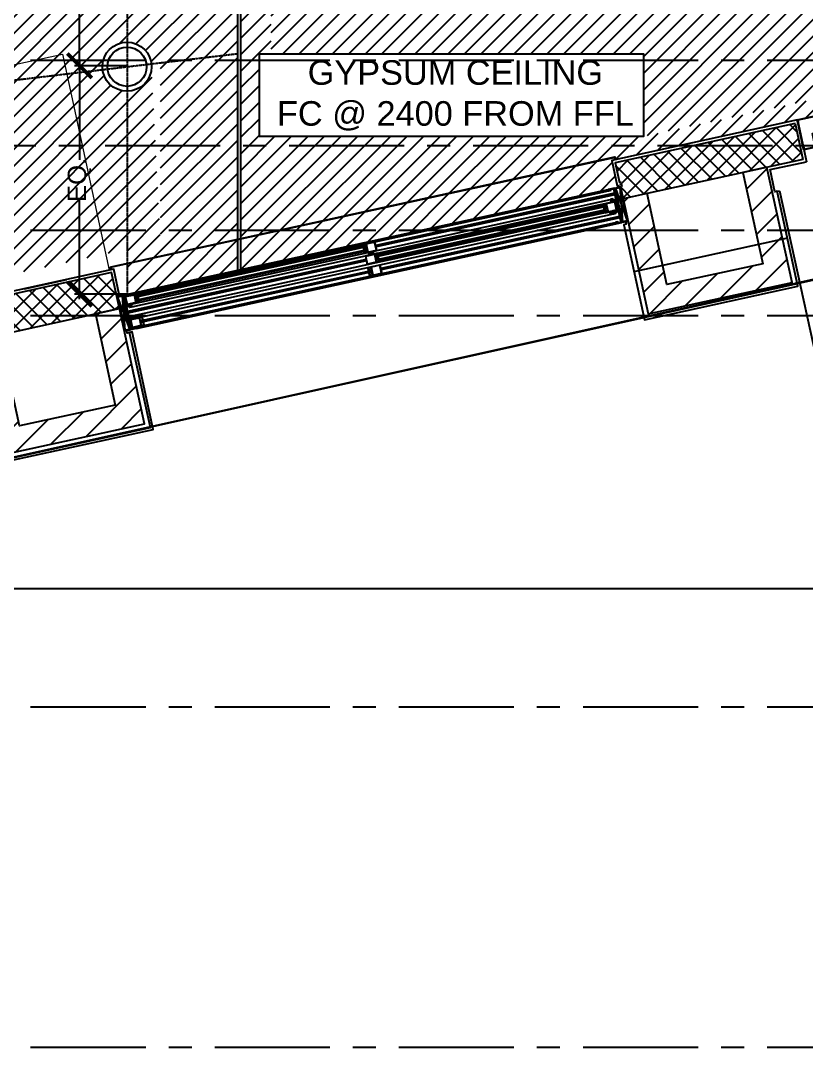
# Model space of a CAD drawing. Header units: millimetres. Extents: x -661525 to 498941, y 282148 to 1359693.
# Drawn here: x -325121 to -321920, y 439052 to 443233 of the extents above; entities that cross this region are included whole.
import ezdxf

# ---------------------------------------------------------------- set-up
doc = ezdxf.new("R2010")
doc.units = ezdxf.units.MM
doc.header["$LTSCALE"] = 2.5
doc.header["$PDMODE"] = 35
doc.header["$PDSIZE"] = 15
doc.linetypes.add('CENTER', pattern=[2, 1.25, -0.25, 0.25, -0.25])
doc.linetypes.add('DASHED', pattern=[0.75, 0.5, -0.25])
doc.layers.get('0').update_dxf_attribs({"linetype": 'CONTINUOUS'})
doc.layers.get('DEFPOINTS').update_dxf_attribs({"linetype": 'CONTINUOUS'})
for name, color, linetype in [('A-ALU-SECTION', 11, 'CONTINUOUS'), ('A-ANNO-DIMS-100', 11, 'CONTINUOUS'), ('A-ANNO-GRID', 5, 'CENTER'), ('A-DOOR-JAMB', 8, 'CONTINUOUS'), ('A-ELEV', 8, 'CONTINUOUS'), ('A-ELEV-MEDM', 34, 'CONTINUOUS'), ('A-ELEV-THIN', 8, 'CONTINUOUS'), ('A-GLAZ', 5, 'CONTINUOUS'), ('A-WALL', 8, 'CONTINUOUS'), ('A-WALL-1', 8, 'CONTINUOUS'), ('A-WALL-JAMB', 11, 'CONTINUOUS'), ('A-WALL-PATT-125', 8, 'CONTINUOUS'), ('A-WALL-PATT-150', 8, 'CONTINUOUS'), ('A-WALL-PLAS', 8, 'CONTINUOUS'), ('CEILING', 11, 'CONTINUOUS'), ('I-SECT', 3, 'CONTINUOUS')]:
    doc.layers.add(name, color=color, linetype=linetype)
doc.layers.add('lab furniture', color=34, linetype='CONTINUOUS', lineweight=18)
doc.layers.add('Wall - Stone Hatch', color=252, linetype='CONTINUOUS', lineweight=13)
doc.styles.add('ARIAL', font='arial.ttf')
doc.styles.add('COMPLEX', font='complex.shx', dxfattribs={"width": 0.8})
doc.styles.add('ROMAND', font='ROMAND')
doc.dimstyles.new('TICK100', dxfattribs={"dimtxt": 250, "dimasz": 200, "dimexe": 150, "dimexo": 10, "dimgap": 50, "dimtad": 0, "dimdec": 0, "dimrnd": 5, "dimzin": 1, "dimdsep": 46, "dimtxsty": 'COMPLEX', "dimblk1": 'ARCHTICK', "dimblk2": 'ARCHTICK', "dimsah": 1, "dimcen": 0.09375, "dimdle": 150, "dimclrd": 11, "dimclre": 11, "dimclrt": 7, "dimadec": 0, "dimazin": 0, "dimtfac": 1, "dimtdec": 0, "dimtofl": 0, "dimtmove": 0, "dimatfit": 3, "dimldrblk": 'OPEN90', "dimfxl": 1, "dimtolj": 1, "dimtzin": 1, "dimarcsym": 0})
pattern_1 = [(45, (2e-09, -328214.335), (-33.6759605, 33.6759605), []), (135, (2e-09, -328214.335), (-33.6759605, -33.6759605), [])]
pattern_2 = [(45, (255900.18, -437222.61), (-56.126601, 56.126601), [])]

# ---------------------------------------------------------------- blocks, each defined once
blk = doc.blocks.new('_ARCHTICK')
at = {"color": 0, "linetype": 'ByBlock', "const_width": 0.15}
blk.add_lwpolyline([(-0.5, -0.5), (0.5, 0.5)], dxfattribs=at)
blk = doc.blocks.new('*D214')
at = {"layer": 'CEILING', "color": 8, "lineweight": -2, "transparency": 16777216}
for p, q in [((-324687.6, 443049), (-324901.2, 443049)), ((-324881.2, 443069), (-324881.2, 442665.6)), ((-324881.2, 442099.1), (-324881.2, 442502.5)), ((-324687.6, 442119.1), (-324901.2, 442119.1))]:
    blk.add_line(p, q, dxfattribs=at)
at = {"layer": 'DEFPOINTS', "color": 0, "transparency": 16777216}
for p in [(-324881.2, 443049), (-324687.6, 443049), (-324687.6, 442119.1)]:
    blk.add_point(p, dxfattribs=at)
at = {"layer": 'CEILING', "color": 8, "lineweight": -2, "transparency": 16777216, "xscale": 100, "yscale": 100, "zscale": 100}
for p, rotation in [((-324881.2, 443049), 90), ((-324881.2, 442119.1), 270)]:
    blk.add_blockref('_ARCHTICK', p, dxfattribs=dict(at, rotation=rotation))
at = {"layer": 'CEILING', "color": 1, "transparency": 16777216, "insert": (-324881.2, 442584.1), "char_height": 75, "attachment_point": 5, "rotation": 90, "style": 'ARIAL'}
blk.add_mtext('\\A1;EQ.', dxfattribs=at)
blk = doc.blocks.new('*D215')
at = {"layer": 'CEILING', "color": 8, "lineweight": -2, "transparency": 16777216}
for p, q in [((-324881.2, 443978.9), (-324901.2, 443978.9)), ((-324881.2, 443998.9), (-324881.2, 443595.5)), ((-324881.2, 443029), (-324881.2, 443432.4)), ((-324687.6, 443049), (-324901.2, 443049))]:
    blk.add_line(p, q, dxfattribs=at)
at = {"layer": 'DEFPOINTS', "color": 0, "transparency": 16777216}
for p in [(-324881.2, 443978.9), (-324881.2, 443978.9), (-324687.6, 443049)]:
    blk.add_point(p, dxfattribs=at)
at = {"layer": 'CEILING', "color": 8, "lineweight": -2, "transparency": 16777216, "xscale": 100, "yscale": 100, "zscale": 100}
for p, rotation in [((-324881.2, 443978.9), 90), ((-324881.2, 443049), 270)]:
    blk.add_blockref('_ARCHTICK', p, dxfattribs=dict(at, rotation=rotation))
at = {"layer": 'CEILING', "color": 1, "transparency": 16777216, "insert": (-324881.2, 443514), "char_height": 75, "attachment_point": 5, "rotation": 90, "style": 'ARIAL'}
blk.add_mtext('\\A1;EQ.', dxfattribs=at)
blk = doc.blocks.new('door frame')
at = {"layer": 'A-DOOR-JAMB'}
blk.add_lwpolyline([(265482.3, 912565.9), (265492.3, 912565.9), (265492.3, 912563.9), (265484.3, 912563.9), (265484.3, 912517.9), (265539.3, 912517.9), (265539.3, 912492.9), (265605.3, 912492.9), (265605.3, 912563.9), (265597.3, 912563.9), (265597.3, 912565.9), (265607.3, 912565.9), (265607.3, 912490.9), (265537.3, 912490.9), (265537.3, 912515.9), (265482.3, 912515.9), (265482.3, 912565.9)], dxfattribs=at)
at = {"layer": 'DEFPOINTS'}
blk.add_lwpolyline([(265492.3, 912565.9), (265597.3, 912565.9)], dxfattribs=at)

msp = doc.modelspace()

# ---------------------------------------------------------------- hatches: boundary and pattern name
at = {"layer": 'A-WALL-PATT-125'}
h = msp.add_hatch(dxfattribs=at)
h.set_pattern_fill('ANSI31', color=254, scale=25, angle=360, style=0)
h.set_pattern_definition(pattern_2)
h.paths.add_polyline_path([(-322178.4, 442614.2), (-322097.4, 442242.9), (-322488.2, 442157.7), (-322569.2, 442529), (-322666.9, 442507.7), (-322564.6, 442038.7), (-321978.4, 442166.6), (-322080.7, 442635.5)])
h = msp.add_hatch(dxfattribs=at)
h.set_pattern_fill('ANSI31', color=254, scale=25, angle=360, style=0)
h.set_pattern_definition(pattern_2)
h.paths.add_polyline_path([(-325207.2, 441953.6), (-325304.9, 441932.3), (-325202.6, 441463.3), (-324616.4, 441591.2), (-324718.7, 442060.1), (-324816.4, 442038.8), (-324735.4, 441667.6), (-325126.2, 441582.3)])
at = {"layer": 'A-WALL-PATT-150'}
h = msp.add_hatch(dxfattribs=at)
h.set_pattern_fill('ANSI37', color=254, scale=15, angle=360, style=0)
h.set_pattern_definition(pattern_1)
h.paths.add_polyline_path([(-322666.9, 442507.7), (-322698.9, 442654.2), (-321966.1, 442814), (-321934.1, 442667.5)])
h = msp.add_hatch(dxfattribs=at)
h.set_pattern_fill('ANSI37', color=254, scale=15, angle=360, style=0)
h.set_pattern_definition(pattern_1)
h.paths.add_polyline_path([(-325572.1, 441875), (-324718.7, 442060.1), (-324750.6, 442206.7), (-325604, 442021.5)])
at = {"layer": 'CEILING', "transparency": 33554607}
h = msp.add_hatch(dxfattribs=at)
h.set_pattern_fill('ANSI31', color=254, scale=15)
h.set_pattern_definition([(45, (-674992.925, 1033030.065), (-33.6759605, 33.6759605), [])])
h.paths.add_polyline_path([(-322689.3, 442555), (-322713.1, 442664.3), (-324225.6, 442334.4), (-324225.6, 442219.9)])
h.paths.add_polyline_path([(-320550.6, 443204.7), (-320550.6, 443291.8), (-324100.6, 443291.8), (-324100.6, 443097.6), (-322584.3, 443097.6), (-322584.3, 442761.1)], flags=0)
h.paths.add_polyline_path([(-319300.6, 445129.8), (-319480.6, 445129.8), (-319480.6, 444175.2), (-319300.6, 444175.2)])
h.paths.add_polyline_path([(-320550.6, 443204.7), (-320550.6, 443291.8), (-324100.6, 443291.8), (-324100.6, 443097.6), (-322584.3, 443097.6), (-322584.3, 442761.1)], flags=16)
h.paths.add_polyline_path([(-324100.6, 442761.1), (-324148.5, 442761.1), (-324148.5, 443097.6), (-324100.6, 443097.6), (-324100.6, 443291.8), (-324225.6, 443291.8), (-324225.6, 442334.4), (-319836.3, 443291.8), (-324100.6, 443291.8), (-324100.6, 443097.6), (-322584.3, 443097.6), (-322584.3, 442761.1), (-324100.6, 442430.3)])
h.paths.add_polyline_path([(-322584.3, 442761.1), (-324100.6, 442761.1), (-324100.6, 442430.3)], flags=17)
h.paths.add_polyline_path([(-320100.6, 445112.1), (-320550.6, 445112.1), (-320550.6, 444175.2), (-320181.9, 444175.2, -0.359988), (-320100.6, 444273.4)])
h.paths.add_polyline_path([(-319480.6, 445129.8), (-320001.6, 445129.8), (-320001.6, 445112.1), (-320081.9, 445112.1), (-320081.9, 444275.2, -0.414214), (-319981.9, 444175.2), (-319480.6, 444175.2)])
h.paths.add_polyline_path([(-319300.6, 444175.2), (-319480.6, 444175.2), (-319480.6, 443438), (-320081.9, 443306.9), (-320081.9, 443291.8), (-319836.6, 443291.8), (-319412.6, 443384.3), (-319412.6, 443665.8), (-319306.6, 443665.8), (-319300.6, 443667.8)])
h.paths.add_polyline_path([(-319480.6, 444175.2), (-319981.9, 444175.2, -0.414214), (-320081.9, 444075.2), (-320081.9, 443306.9), (-319480.6, 443438)])
h.paths.add_polyline_path([(-320100.6, 444077, -0.359988), (-320181.9, 444175.2), (-320550.6, 444175.2), (-320550.6, 443291.8), (-320100.6, 443291.8)])
h.paths.add_polyline_path([(-320550.6, 444175.2), (-320857.1, 444175.2), (-320857.1, 443891.8), (-320857.1, 443291.8), (-320550.6, 443291.8)])
h.paths.add_polyline_path([(-319480.6, 453554.4), (-320100.6, 453554.4), (-320100.6, 453491.8), (-319657.1, 453491.8), (-319657.1, 452891.8), (-319657.1, 452291.8), (-319657.1, 451691.8), (-319657.1, 451091.8), (-319657.1, 450491.8), (-319657.1, 449891.8), (-319657.1, 449291.8), (-319657.1, 448691.8), (-319480.6, 448691.8)])
h.paths.add_polyline_path([(-319300.6, 453554.4), (-319480.6, 453554.4), (-319480.6, 448691.8), (-319300.6, 448691.8), (-319300.6, 448841.8), (-319412.6, 448841.8), (-319412.6, 449465.8), (-319300.6, 449465.8), (-319300.6, 451241.8), (-319412.6, 451241.8), (-319412.6, 451865.8), (-319300.6, 451865.8)])
h.paths.add_polyline_path([(-319480.6, 448691.8), (-319657.1, 448691.8), (-319657.1, 448091.8), (-319657.1, 447491.8), (-319657.1, 446891.8), (-320100.6, 446891.8), (-320100.6, 446360.1), (-319891.1, 446360.1), (-319480.6, 446449.6)])
h.paths.add_polyline_path([(-319300.6, 448691.8), (-319480.6, 448691.8), (-319480.6, 446449.6), (-319891.1, 446360.1), (-319424.6, 446360.1), (-319424.6, 446477.8), (-319300.6, 446477.8)])
h.paths.add_polyline_path([(-320100.6, 446891.8), (-320257.1, 446891.8), (-320550.6, 446891.8), (-320550.6, 446360.1), (-320100.6, 446360.1)])
h.paths.add_polyline_path([(-320550.6, 446891.8), (-320857.1, 446891.8), (-320857.1, 446291.8), (-320857.1, 446149.5), (-320649.6, 446194.7), (-320649.6, 446360.1), (-320550.6, 446360.1)], flags=17)
h.paths.add_polyline_path([(-321237.6, 453903.8), (-321818.3, 453903.8), (-321818.3, 453802.8), (-321237.6, 453802.8)])
h.paths.add_polyline_path([(-320100.6, 453641.8), (-320550.6, 453641.8), (-320550.6, 453554.4), (-320100.6, 453554.4)])
h.paths.add_polyline_path([(-320100.6, 453554.4), (-320550.6, 453554.4), (-320550.6, 453491.8), (-320257.1, 453491.8), (-320100.6, 453491.8)])
h.paths.add_polyline_path([(-319412.6, 454091.8), (-320013.6, 454091.8), (-320013.6, 453903.8), (-319412.6, 453903.8)])
h.paths.add_polyline_path([(-319412.6, 453903.8), (-320013.6, 453903.8), (-320013.6, 453802.8), (-319480.6, 453802.8), (-319480.6, 453554.4), (-319300.6, 453554.4), (-319300.6, 453641.8), (-319412.6, 453641.8)])
h.paths.add_polyline_path([(-319480.6, 453802.8), (-320013.6, 453802.8), (-320013.6, 453641.8), (-320100.6, 453641.8), (-320100.6, 453554.4), (-319480.6, 453554.4)])
h.paths.add_polyline_path([(-324100.6, 453641.8), (-324213.6, 453641.8), (-324213.6, 453554.4), (-324100.6, 453554.4)])
h.paths.add_polyline_path([(-324100.6, 453554.4), (-324213.6, 453554.4), (-324213.6, 451041.8), (-324213.6, 450041.8), (-324213.6, 448791.8), (-324213.6, 448691.8), (-324100.6, 448691.8)])
h.paths.add_polyline_path([(-324100.6, 448691.8), (-324213.6, 448691.8), (-324213.6, 447791.8), (-324213.6, 446691.8), (-324213.6, 445691.8), (-324213.6, 443978.9), (-324218.3, 443291.8), (-324100.6, 443291.8), (-324100.6, 444981.8), (-323857.1, 445034.9), (-323857.1, 445091.8), (-323857.1, 445495.4), (-324100.6, 445442.3)])
h.paths.add_polyline_path([(-323382.6, 453802.8), (-324013.6, 453802.8), (-324013.6, 453641.8), (-324100.6, 453641.8), (-324100.6, 445442.3), (-323857.1, 445495.4), (-323857.1, 445691.8), (-323857.1, 446291.8), (-323857.1, 446891.8), (-323857.1, 447491.8), (-323857.1, 448091.8), (-323857.1, 448691.8), (-323857.1, 449291.8), (-323857.1, 449891.8), (-323857.1, 450491.8), (-323857.1, 451091.8), (-323857.1, 451691.8), (-323857.1, 452291.8), (-323857.1, 452891.8), (-323857.1, 453491.8), (-323257.1, 453491.8), (-322657.1, 453491.8), (-322057.1, 453491.8), (-321457.1, 453491.8), (-320857.1, 453491.8), (-320550.6, 453491.8), (-320550.6, 453641.8), (-320637.6, 453641.8), (-320637.6, 453791.8), (-321237.6, 453791.8), (-321818.3, 453794.1), (-321818.3, 453554.4), (-323382.6, 453554.4)])
h.paths.add_polyline_path([(-324687.6, 442945.1, -0.380122), (-324787, 443033.3), (-326282.3, 442856.4, -0.449147), (-326381.6, 442744.6), (-326381.6, 442604.4), (-325939.2, 442604.4), (-325939.2, 442267.9), (-326381.6, 442267.9), (-326381.6, 441932.8), (-324687.6, 442302.3)])
h.paths.add_polyline_path([(-324687.6, 443978.9), (-326381.6, 443978.9), (-326381.6, 442944.6, -0.380122), (-326282.3, 442856.4), (-324787, 443033.3, -0.449147), (-324687.6, 443145.1)])
h.paths.add_polyline_path([(-324587.6, 443045.1, -0.414214), (-324687.6, 442945.1), (-324687.6, 442302.3), (-324550.6, 442332.2)])
h.paths.add_polyline_path([(-324237.6, 443098.3), (-324550.6, 443061.3), (-324550.6, 442332.2), (-324687.6, 442302.3), (-324687.6, 442119.1), (-324237.6, 442217.2)])
h.paths.add_polyline_path([(-324237.6, 443978.9), (-324550.6, 443978.9), (-324550.6, 443061.3), (-324237.6, 443098.3)])
h.paths.add_polyline_path([(-324550.6, 443978.9), (-324687.6, 443978.9), (-324687.6, 443145.1, -0.380122), (-324588.3, 443056.8), (-324550.6, 443061.3)])
h.paths.add_polyline_path([(-328075.6, 443978.9), (-328100.6, 443990.9), (-328100.6, 441557.9), (-328075.6, 441494.8)])
h.paths.add_polyline_path([(-328100.6, 443978.9), (-328525.6, 443978.9), (-328525.6, 443478.9), (-328525.6, 442590.9), (-328175, 442632.4, -0.375232), (-328100.6, 442741)])
h.paths.add_polyline_path([(-326381.6, 443978.9), (-328015.1, 443978.9), (-328075.6, 443978.9), (-328075.6, 442744.2, -0.380122), (-327976.3, 442655.9), (-326481, 442832.9, -0.449147), (-326381.6, 442944.6)])
h.paths.add_polyline_path([(-327503.4, 442604.4), (-326381.6, 442604.4), (-326381.6, 442744.6, -0.380122), (-326481, 442832.9), (-327976.3, 442655.9, -0.449147), (-328075.6, 442544.2), (-328075.6, 441563.3), (-326381.6, 441932.8), (-326381.6, 442267.9), (-327503.4, 442267.9)])
h.paths.add_polyline_path([(-328100.6, 442547.3, -0.309428), (-328175, 442632.4), (-328525.6, 442590.9), (-328525.6, 441702.9), (-328525.6, 441396.6), (-328075.6, 441494.8), (-328075.6, 441563.3), (-328100.6, 441557.9)])
h.paths.add_polyline_path([(-328307.1, 441885.2), (-328307.1, 442103.2), (-328461.7, 442103.2), (-328461.7, 441885.2)], flags=24)
h.paths.add_polyline_path([(-328405, 443413.5), (-328192.6, 443413.5), (-328192.6, 443568), (-328405, 443568)], flags=24)
h.paths.add_polyline_path([(-328307.1, 443176.3), (-328307.1, 443394.3), (-328461.7, 443394.3), (-328461.7, 443176.3)], flags=24)
h.paths.add_polyline_path([(-327337.2, 443415.7), (-327119.2, 443415.7), (-327119.2, 443570.3), (-327337.2, 443570.3)], flags=24)
h.paths.add_polyline_path([(-324567, 443413.5), (-324354.6, 443413.5), (-324354.6, 443568), (-324567, 443568)], flags=9)
h.paths.add_polyline_path([(-324137.1, 449489), (-323924.8, 449489), (-323924.8, 449643.6), (-324137.1, 449643.6)], flags=9)
h.paths.add_polyline_path([(-321013.4, 453536), (-321013.4, 453748.3), (-321168, 453748.3), (-321168, 453536)], flags=24)
h.paths.add_polyline_path([(-320578.1, 444366.7), (-320360.1, 444366.7), (-320360.1, 444521.3), (-320578.1, 444521.3)], flags=9)
h.paths.add_polyline_path([(-320857.1, 446149.5), (-320857.1, 444175.2), (-320550.6, 444175.2), (-320550.6, 445112.1), (-320649.6, 445112.1), (-320649.6, 446194.7)])
h.paths.add_polyline_path([(-321012.8, 443101.6), (-321012.8, 443209), (-321167.3, 443209), (-321167.3, 443101.6)], flags=8)
h = msp.add_hatch(dxfattribs=at)
h.set_pattern_fill('ANSI31', color=256, scale=15)
h.set_pattern_definition([(45, (-320550.645, 442761.084), (-33.67596, 33.67596), [])])
h.paths.add_polyline_path([(-320550.6, 443204.7), (-320550.6, 443291.8), (-324100.6, 443291.8), (-324100.6, 443097.6), (-322584.3, 443097.6), (-322584.3, 442761.1)])
h.paths.add_polyline_path([(-321012.8, 443101.6), (-321012.8, 443209), (-321167.3, 443209), (-321167.3, 443101.6)], flags=25)
at = {"layer": 'Wall - Stone Hatch'}
h = msp.add_hatch(dxfattribs=at)
h.set_pattern_fill('ANSI36', color=254, scale=0.8, angle=12.3044, style=0)
h.set_pattern_definition([(57.30442, (-325929.686, 441699.786), (0.2635364, 5.1127462), [6.35, -1.27, 0, -1.27])])
h.paths.add_polyline_path([(-322669, 442414.1), (-322698.4, 442548.9), (-322679.8, 442552.9), (-322650.4, 442418.1)], flags=16)
h.paths.add_polyline_path([(-322671.3, 442410.5), (-322702, 442551.2), (-322677.6, 442556.5), (-322646.9, 442415.8)])
h = msp.add_hatch(dxfattribs=at)
h.set_pattern_fill('ANSI36', color=254, scale=0.8, angle=12.3044, style=0)
h.set_pattern_definition([(57.30442, (-329509.4521, 449356.77), (0.2635364, 5.1127462), [6.35, -1.27, 0, -1.27])])
h.paths.add_polyline_path([(-324677.8, 441975.9), (-324707.2, 442110.7), (-324725.7, 442106.7), (-324696.3, 441971.9)], flags=16)
h.paths.add_polyline_path([(-324674.2, 441973.6), (-324704.9, 442114.3), (-324729.3, 442109), (-324698.6, 441968.3)])

# ---------------------------------------------------------------- linework, layer by layer
at = {"layer": 'A-ALU-SECTION', "color": 254}
for points in [[(-322747.1, 442481.3), (-322745.8, 442481.6), (-322746.5, 442484.8), (-322736.7, 442486.9), (-322729.6, 442454.5), (-322739.4, 442452.3), (-322740.1, 442455.5), (-322741.4, 442455.2), (-322740.4, 442450.7), (-322711.7, 442456.9), (-322710.4, 442450.9), (-322719, 442449), (-322720.3, 442445.7), (-322722.6, 442445.2), (-322722.2, 442443.4), (-322719, 442444.1), (-322717.7, 442447.5), (-322716.1, 442447.8), (-322715.4, 442444.9), (-322712.7, 442445.5), (-322713.1, 442447.2), (-322714.1, 442447), (-322714.3, 442448.2), (-322710, 442449.1), (-322709.8, 442448), (-322711.1, 442447.7), (-322710.7, 442445.9), (-322707.6, 442446.6), (-322710, 442457.3), (-322691.6, 442461.3), (-322699.3, 442496.5), (-322748.1, 442485.9), (-322747.1, 442481.3)], [(-322728.2, 442454.8), (-322693.3, 442462.4), (-322700.3, 442494.8), (-322735.3, 442487.2), (-322728.2, 442454.8)], [(-323725.6, 442317), (-323724.2, 442317.3), (-323724.9, 442320.5), (-323715.1, 442322.6), (-323708.1, 442290.2), (-323717.8, 442288.1), (-323718.5, 442291.2), (-323719.9, 442290.9), (-323718.9, 442286.4), (-323686.4, 442293.5), (-323685.1, 442287.4), (-323693.7, 442285.5), (-323695, 442282.2), (-323697.2, 442281.7), (-323696.8, 442279.9), (-323693.7, 442280.6), (-323692.3, 442284), (-323690.7, 442284.3), (-323690.1, 442281.4), (-323687.4, 442282), (-323687.8, 442283.8), (-323688.7, 442283.6), (-323689, 442284.7), (-323684.7, 442285.7), (-323684.4, 442284.5), (-323685.8, 442284.2), (-323685.4, 442282.4), (-323682.3, 442283.1), (-323684.6, 442293.9), (-323670.1, 442297), (-323677.7, 442332.2), (-323726.6, 442321.6), (-323725.6, 442317)], [(-323706.7, 442290.5), (-323671.7, 442298.1), (-323678.8, 442330.6), (-323713.8, 442322.9), (-323706.7, 442290.5)], [(-323660.8, 442254.7), (-323662.2, 442254.4), (-323661.5, 442251.2), (-323671.3, 442249.1), (-323678.3, 442281.5), (-323668.6, 442283.7), (-323667.9, 442280.5), (-323666.5, 442280.8), (-323667.5, 442285.3), (-323700, 442278.2), (-323701.3, 442284.3), (-323692.7, 442286.2), (-323691.4, 442289.5), (-323689.2, 442290), (-323689.6, 442291.8), (-323692.7, 442291.1), (-323694.1, 442287.7), (-323695.7, 442287.4), (-323696.3, 442290.3), (-323699, 442289.7), (-323698.7, 442287.9), (-323697.7, 442288.2), (-323697.4, 442287), (-323701.7, 442286), (-323702, 442287.2), (-323700.6, 442287.5), (-323701, 442289.3), (-323704.1, 442288.6), (-323701.8, 442277.8), (-323716.4, 442274.7), (-323708.7, 442239.5), (-323659.8, 442250.1), (-323660.8, 442254.7)], [(-323672.6, 442248.8), (-323707.6, 442241.2), (-323714.7, 442273.6), (-323679.7, 442281.2), (-323672.6, 442248.8)], [(-323701.4, 442205.9), (-323700, 442206.2), (-323697.4, 442194.3), (-323687.6, 442196.4), (-323694.7, 442228.8), (-323704.5, 442226.7), (-323701.8, 442214.7), (-323703.2, 442214.4), (-323706.1, 442227.8), (-323657.3, 442238.4), (-323649.6, 442203.3), (-323698.5, 442192.6), (-323701.4, 442205.9)], [(-323686.2, 442196.7), (-323651.3, 442204.3), (-323658.3, 442236.8), (-323693.3, 442229.1), (-323686.2, 442196.7)], [(-324645, 442116.5), (-324646.3, 442116.2), (-324647, 442119.4), (-324656.8, 442117.2), (-324649.7, 442084.8), (-324640, 442086.9), (-324640.7, 442090.1), (-324639.3, 442090.4), (-324638.3, 442085.9), (-324687.1, 442075.2), (-324694.8, 442110.4), (-324646, 442121), (-324645, 442116.5)], [(-324651.1, 442084.5), (-324686.1, 442076.9), (-324693.2, 442109.3), (-324658.2, 442116.9), (-324651.1, 442084.5)], [(-324620.7, 442005.4), (-324622.1, 442005.1), (-324619.5, 441993.1), (-324629.3, 441991), (-324636.3, 442023.4), (-324626.6, 442025.6), (-324624, 442013.6), (-324622.6, 442013.9), (-324625.5, 442027.2), (-324654.2, 442021), (-324655.6, 442027), (-324646.9, 442028.9), (-324645.6, 442032.3), (-324643.4, 442032.8), (-324643.8, 442034.5), (-324647, 442033.8), (-324648.3, 442030.5), (-324649.9, 442030.1), (-324650.5, 442033), (-324653.3, 442032.4), (-324652.9, 442030.7), (-324651.9, 442030.9), (-324651.6, 442029.7), (-324655.9, 442028.8), (-324656.2, 442030), (-324654.8, 442030.3), (-324655.2, 442032), (-324658.3, 442031.3), (-324656, 442020.6), (-324674.4, 442016.6), (-324666.7, 441981.4), (-324617.8, 441992.1), (-324620.7, 442005.4)], [(-324630.6, 441990.7), (-324665.6, 441983.1), (-324672.7, 442015.5), (-324637.7, 442023.1), (-324630.6, 441990.7)]]:
    msp.add_lwpolyline(points, dxfattribs=at)
msp.add_lwpolyline([(-323695.6, 442208.6), (-324627.1, 442005.4), (-324628.4, 442011.3), (-323696.9, 442214.4)], close=True, dxfattribs=at)
at = {"layer": 'A-ANNO-DIMS-100', "color": 254}
msp.add_lwpolyline([(-327559.3, 440920.5), (-326225.6, 440920.5), (-317766.3, 440920.5), (-317766.3, 455732.8), (-329125.6, 455732.8), (-329125.6, 454732.8), (-318770.6, 454732.8), (-318770.6, 442866.2), (-328155.6, 440788.5)], dxfattribs=at)
at = {"layer": 'A-ANNO-GRID', "color": 252, "ltscale": 150}
for p, q in [((-318611.4, 443071), (-398800.6, 443071)), ((-318611.4, 442377.5), (-399510, 442377.5)), ((-318611.4, 442030.7), (-352350.5, 442030.7)), ((-318611.4, 440436.8), (-398777.6, 440436.8)), ((-318611.4, 439051.8), (-398777.6, 439051.8))]:
    msp.add_line(p, q, dxfattribs=at)
msp.add_lwpolyline([(-401872.6, 443528.5), (-399197.4, 443528.5), (-399027.2, 442724.3), (-318611.4, 442724.3)], dxfattribs=at)
at = {"layer": 'A-ELEV', "color": 254}
msp.add_line((-319955.9, 442607.7), (-327218.6, 440992.9), dxfattribs=at)
msp.add_line((-319955.9, 442607.7), (-327218.6, 440992.9), dxfattribs=at)
at = {"layer": 'A-ELEV'}
msp.add_line((-319953.3, 442609.7), (-327216, 440994.9), dxfattribs=at)
msp.add_line((-319953.3, 442609.7), (-327216, 440994.9), dxfattribs=at)
at = {"layer": 'A-ELEV', "color": 254}
msp.add_lwpolyline([(-324753.2, 442218.4), (-324755.3, 442228.2), (-322703.6, 442675.7), (-322701.4, 442665.9)], dxfattribs=at)
at = {"layer": 'A-ELEV'}
msp.add_lwpolyline([(-324750.6, 442220.4), (-324752.7, 442230.2), (-322700.9, 442677.7), (-322698.8, 442668)], dxfattribs=at)
at = {"layer": 'A-ELEV-MEDM', "color": 254}
for centre, start, end in [((-322748.8, 442479.6), 11.4269, 193.181), ((-322746.2, 442480.1), 11.4269, 193.181), ((-322743.5, 442480.7), 12.0116, 192.5963), ((-322743.7, 442456.1), 191.4269, 13.181), ((-322741, 442456.7), 191.4269, 13.181), ((-322738.4, 442457.3), 192.0116, 12.5963), ((-323727.2, 442315.3), 11.4269, 193.181), ((-323724.6, 442315.8), 11.4269, 193.181), ((-323722, 442316.4), 12.0116, 192.5963), ((-323722.1, 442291.8), 191.4269, 13.181), ((-323719.5, 442292.4), 191.4269, 13.181), ((-323716.9, 442293), 192.0116, 12.5963), ((-323669.5, 442278.7), 12.0125, 192.5972), ((-323666.9, 442279.3), 11.4278, 193.182), ((-323664.4, 442255.3), 192.0125, 12.5972), ((-323664.3, 442279.9), 11.4278, 193.182), ((-323661.8, 442255.9), 191.4278, 13.182), ((-323659.2, 442256.4), 191.4278, 13.182), ((-323704.9, 442212.7), 11.4269, 193.181), ((-323702.2, 442213.3), 11.4269, 193.181), ((-323699.6, 442213.8), 12.0116, 192.5963), ((-323703.6, 442206.8), 191.4278, 13.182), ((-323701, 442207.4), 191.4278, 13.182), ((-323698.3, 442208), 192.0125, 12.5972), ((-324648, 442114.4), 12.0125, 192.5972), ((-324645.4, 442115), 11.4278, 193.182), ((-324642.9, 442091), 192.0125, 12.5972), ((-324642.7, 442115.6), 11.4278, 193.182), ((-324640.3, 442091.6), 191.4278, 13.182), ((-324637.6, 442092.1), 191.4278, 13.182), ((-324625.6, 442011.8), 12.0125, 192.5972), ((-324624.3, 442006), 192.0116, 12.5963), ((-324623, 442012.4), 11.4278, 193.182), ((-324621.7, 442006.6), 191.4269, 13.181), ((-324620.4, 442013), 11.4278, 193.182), ((-324619.1, 442007.1), 191.4269, 13.181)]:
    msp.add_arc(centre, 1.34, start, end, dxfattribs=at)
at = {"layer": 'A-ELEV-THIN', "color": 254}
for p, q in [((-322698.4, 442548.9), (-322650.4, 442418.1)), ((-322679.8, 442552.9), (-322669, 442414.1)), ((-324679.5, 442119.9), (-322727.4, 442545.6)), ((-324678.2, 442114), (-322726.1, 442539.8)), ((-324670.5, 442078.8), (-322718.4, 442504.6)), ((-322702.4, 442529.6), (-323674.5, 442317.6)), ((-322701.1, 442523.7), (-323673.3, 442311.7)), ((-324668, 442067.1), (-322715.9, 442492.9)), ((-324660.3, 442031.9), (-322708.2, 442457.7)), ((-324657.8, 442020.2), (-322705.6, 442446)), ((-322681.9, 442435.8), (-323654.1, 442223.8)), ((-322680.7, 442429.9), (-323652.8, 442217.9)), ((-324650.1, 441985), (-322698, 442410.8)), ((-324648.8, 441979.2), (-322696.7, 442405)), ((-323713.2, 442260), (-324685.3, 442048)), ((-323711.9, 442254.1), (-324684, 442042.1)), ((-324725.7, 442106.7), (-324677.8, 441975.9)), ((-324707.2, 442110.7), (-324696.3, 441971.9))]:
    msp.add_line(p, q, dxfattribs=at)
at = {"layer": 'A-GLAZ', "color": 254}
for points in [[(-322740.8, 442481.3), (-323672.3, 442278.1), (-323671, 442272.3), (-322739.5, 442475.5)], [(-322735.6, 442457.9), (-323667.2, 442254.7), (-323668.5, 442260.5), (-322736.9, 442463.7)], [(-323719.2, 442317), (-324650.8, 442113.8), (-324649.5, 442108), (-323718, 442311.2)], [(-323714.1, 442293.6), (-324645.6, 442090.4), (-324646.9, 442096.3), (-323715.4, 442299.4)]]:
    msp.add_lwpolyline(points, close=True, dxfattribs=at)
for centre, radius, start, end in [((-322725.8, 442472.3), 20.1, 174.8446, 209.6819), ((-322725.8, 442472.3), 14.1, 167.0883, 217.5205), ((-323704.2, 442308), 20.1, 174.8446, 209.6819), ((-323704.2, 442308), 14.1, 167.0883, 217.5205), ((-323682.2, 442263.7), 14.1, 347.0883, 37.5206), ((-323682.2, 442263.7), 20.1, 354.9269, 29.7642), ((-324660.6, 442099.4), 14.1, 347.0883, 37.5206), ((-324660.6, 442099.4), 20.1, 354.9269, 29.7642)]:
    msp.add_arc(centre, radius, start, end, dxfattribs=at)
at = {"layer": 'A-WALL', "color": 254}
msp.add_lwpolyline([(-322178.4, 442614.2), (-322097.4, 442242.9), (-322488.2, 442157.7), (-322569.2, 442529), (-322666.9, 442507.7), (-322564.6, 442038.7), (-321978.4, 442166.6), (-322080.7, 442635.5)], close=True, dxfattribs=at)
msp.add_lwpolyline([(-325207.2, 441953.6), (-325304.9, 441932.3), (-325202.6, 441463.3), (-324616.4, 441591.2), (-324718.7, 442060.1), (-324816.4, 442038.8), (-324735.4, 441667.6), (-325126.2, 441582.3), (-325207.2, 441953.6)], dxfattribs=at)
at = {"layer": 'A-WALL-1', "color": 254}
for points in [[(-321966.1, 442814), (-321934.1, 442667.5)], [(-321956.9, 442828.3), (-321919.9, 442658.3)], [(-321997.2, 442346.7), (-322622.5, 442210.3)], [(-325304.9, 441932.3), (-325304.9, 441932.3), (-324718.7, 442060.1), (-324750.6, 442206.7), (-325336.8, 442078.8)]]:
    msp.add_lwpolyline(points, dxfattribs=at)
at = {"layer": 'A-WALL-JAMB', "color": 254}
for points in [[(-322671.3, 442410.5), (-322702, 442551.2), (-322677.6, 442556.5), (-322646.9, 442415.8), (-322671.3, 442410.5)], [(-324674.2, 441973.6), (-324704.9, 442114.3), (-324729.3, 442109), (-324698.6, 441968.3), (-324674.2, 441973.6)]]:
    msp.add_lwpolyline(points, dxfattribs=at)
for points in [[(-322669, 442414.1), (-322698.4, 442548.9), (-322679.8, 442552.9), (-322650.4, 442418.1)], [(-324677.8, 441975.9), (-324707.2, 442110.7), (-324725.7, 442106.7), (-324696.3, 441971.9)]]:
    msp.add_lwpolyline(points, close=True, dxfattribs=at)
at = {"layer": 'A-WALL-PLAS', "color": 254}
for p, q in [((-322039, 442538.2), (-322029.2, 442540.3)), ((-322029.2, 442540.3), (-321665.2, 440871.5)), ((-325105, 442141.2), (-324932.5, 442178.8))]:
    msp.add_line(p, q, dxfattribs=at)
for points in [[(-321956.9, 442828.3), (-322713.1, 442663.4), (-322690.6, 442559.8), (-322684.7, 442561.1), (-322683.4, 442555.2)], [(-321966.1, 442814), (-322698.9, 442654.2), (-322681.4, 442574.1), (-322675.5, 442575.4), (-322671.7, 442557.8)], [(-321954.4, 442816.6), (-321954.4, 442816.6)], [(-322656.6, 442413.7), (-322654.5, 442403.9), (-322664.3, 442401.8), (-322579.9, 442014.9), (-321954.6, 442151.3), (-322039, 442538.2), (-322048.7, 442536), (-322068.4, 442625.9), (-321919.9, 442658.3)], [(-321934.1, 442667.5), (-322569.2, 442529)], [(-324723.5, 442110.3), (-324724.7, 442116.1), (-324718.9, 442117.4), (-324741.5, 442221), (-325351.1, 442088)], [(-325572.4, 441862), (-325321.9, 441916.5), (-325217.9, 441439.5), (-324592.6, 441575.9), (-324677, 441962.8), (-324686.7, 441960.7), (-324688.9, 441970.4)], [(-325312, 441824.3), (-325225.5, 441427.6), (-324580.7, 441568.2), (-324667.2, 441964.9), (-324677, 441962.8)]]:
    msp.add_lwpolyline(points, dxfattribs=at)
at = {"layer": 'CEILING', "color": 8, "linetype": 'DASHED'}
for p, q in [((-324687.6, 443978.9), (-324687.6, 442119.1)), ((-328525.6, 442590.9), (-324237.6, 443098.3))]:
    msp.add_line(p, q, dxfattribs=at)
at = {"layer": 'CEILING'}
for p, q in [((-324237.6, 443978.9), (-324237.6, 442217.7)), ((-324225.6, 443978.9), (-324225.6, 442217.7)), ((-321956.9, 442829.3), (-320221.7, 443207.8))]:
    msp.add_line(p, q, dxfattribs=at)
at = {"layer": 'CEILING', "color": 1}
msp.add_lwpolyline([(-324148.5, 443097.6), (-322584.3, 443097.6), (-322584.3, 442761.1), (-324148.5, 442761.1)], close=True, dxfattribs=at)
at = {"layer": 'CEILING', "color": 40}
for radius in [100, 80]:
    msp.add_circle((-324687.6, 443045.1), radius, dxfattribs=at)
at = {"layer": 'I-SECT', "color": 254}
for points in [[(-322686.2, 442455.3), (-322676.6, 442411.4), (-322687.4, 442409), (-322688.2, 442412.9), (-322692.1, 442412.1), (-322691.7, 442410.1), (-322689.7, 442410.6), (-322689.3, 442408.6), (-322695.2, 442407.3), (-322695.6, 442409.3), (-322693.6, 442409.7), (-322694.1, 442411.7), (-322698, 442410.8), (-322696.7, 442405), (-322671.3, 442410.5), (-322671.7, 442412.4), (-322674.7, 442411.8), (-322684.2, 442455.8), (-322681.3, 442456.4), (-322681.7, 442458.4), (-322684.7, 442457.7), (-322694.5, 442502.7), (-322691.5, 442503.3), (-322692, 442505.3), (-322694.9, 442504.6), (-322704.5, 442548.6), (-322701.6, 442549.2), (-322702, 442551.2), (-322727.4, 442545.6), (-322726.1, 442539.8), (-322722.2, 442540.6), (-322722.6, 442542.6), (-322724.6, 442542.2), (-322725, 442544.1), (-322719.1, 442545.4), (-322718.7, 442543.4), (-322720.7, 442543), (-322720.2, 442541.1), (-322716.3, 442541.9), (-322717.2, 442545.8), (-322706.4, 442548.2), (-322696.9, 442504.2), (-322707.6, 442501.9), (-322708.7, 442506.7), (-322712.6, 442505.9), (-322712.1, 442503.9), (-322710.2, 442504.4), (-322709.6, 442501.4), (-322715.4, 442500.2), (-322716.1, 442503.1), (-322714.1, 442503.5), (-322714.5, 442505.5), (-322718.4, 442504.6), (-322715.9, 442492.9), (-322712, 442493.7), (-322712.4, 442495.7), (-322714.3, 442495.3), (-322715, 442498.2), (-322709.1, 442499.5), (-322708.5, 442496.5), (-322710.4, 442496.1), (-322710, 442494.2), (-322706.1, 442495), (-322707.2, 442499.9), (-322696.4, 442502.2), (-322686.6, 442457.3), (-322697.4, 442455), (-322698.4, 442459.8), (-322702.3, 442459), (-322701.9, 442457), (-322700, 442457.5), (-322699.3, 442454.5), (-322705.2, 442453.3), (-322705.8, 442456.2), (-322703.9, 442456.6), (-322704.3, 442458.6), (-322708.2, 442457.7), (-322705.6, 442446), (-322701.7, 442446.8), (-322702.2, 442448.8), (-322704.1, 442448.4), (-322704.8, 442451.3), (-322698.9, 442452.6), (-322698.3, 442449.6), (-322700.2, 442449.2), (-322699.8, 442447.3), (-322695.9, 442448.1), (-322696.9, 442453), (-322686.2, 442455.3)], [(-324679.3, 442020.6), (-324669.7, 441976.6), (-324659, 441979), (-324659.8, 441982.9), (-324655.9, 441983.8), (-324655.5, 441981.8), (-324657.5, 441981.4), (-324657, 441979.4), (-324651.2, 441980.7), (-324651.6, 441982.6), (-324653.6, 441982.2), (-324654, 441984.2), (-324650.1, 441985), (-324648.8, 441979.2), (-324674.2, 441973.6), (-324674.6, 441975.6), (-324671.7, 441976.2), (-324681.3, 442020.2), (-324684.2, 442019.5), (-324684.6, 442021.5), (-324681.7, 442022.1), (-324691.5, 442067.1), (-324694.4, 442066.4), (-324694.9, 442068.4), (-324691.9, 442069), (-324701.5, 442113), (-324704.5, 442112.4), (-324704.9, 442114.3), (-324679.5, 442119.9), (-324678.2, 442114), (-324682.1, 442113.1), (-324682.5, 442115.1), (-324680.6, 442115.5), (-324681, 442117.5), (-324686.9, 442116.2), (-324686.5, 442114.2), (-324684.5, 442114.7), (-324684.1, 442112.7), (-324688, 442111.9), (-324688.8, 442115.8), (-324699.6, 442113.4), (-324690, 442069.5), (-324679.2, 442071.8), (-324680.3, 442076.7), (-324676.4, 442077.5), (-324676, 442075.6), (-324677.9, 442075.2), (-324677.3, 442072.2), (-324671.4, 442073.5), (-324672.1, 442076.4), (-324674, 442076), (-324674.4, 442078), (-324670.5, 442078.8), (-324668, 442067.1), (-324671.9, 442066.2), (-324672.3, 442068.2), (-324670.4, 442068.6), (-324671, 442071.6), (-324676.9, 442070.3), (-324676.2, 442067.3), (-324674.3, 442067.8), (-324673.8, 442065.8), (-324677.8, 442065), (-324678.8, 442069.9), (-324689.6, 442067.5), (-324679.8, 442022.6), (-324669, 442024.9), (-324670.1, 442029.8), (-324666.2, 442030.6), (-324665.7, 442028.7), (-324667.7, 442028.3), (-324667.1, 442025.3), (-324661.2, 442026.6), (-324661.8, 442029.5), (-324663.8, 442029.1), (-324664.2, 442031.1), (-324660.3, 442031.9), (-324657.8, 442020.2), (-324661.7, 442019.4), (-324662.1, 442021.3), (-324660.1, 442021.7), (-324660.8, 442024.7), (-324666.6, 442023.4), (-324666, 442020.5), (-324664, 442020.9), (-324663.6, 442018.9), (-324667.5, 442018.1), (-324668.6, 442023), (-324679.3, 442020.6)]]:
    msp.add_lwpolyline(points, dxfattribs=at)
at = {"layer": 'lab furniture', "color": 254}
msp.add_lwpolyline([(-325829.6, 442906.4), (-324950, 443096.7), (-324759.7, 442217), (-325639.4, 442026.7)], close=True, dxfattribs=at)

# ---------------------------------------------------------------- block references
at = {"layer": 'A-DOOR-JAMB', "color": 254, "rotation": 102.2785049560669}
msp.add_blockref('door frame', (626219.3, 377367.1), dxfattribs=at)

# ---------------------------------------------------------------- texts
at = {"layer": 'CEILING', "color": 0, "ltscale": 0.5, "insert": (-322038.3, 442928.1), "char_height": 100, "width": 2623.643, "attachment_point": 6, "style": 'ROMAND'}
msp.add_mtext('\\A1;\\pxqc;{\\f@Arial Unicode MS|b0|i0|c0|p34;\\C1;GYPSUM CEILING\\PFC @ 2400 FROM FFL}', dxfattribs=at)

# ---------------------------------------------------------------- dimensions: what is measured, and where the dimension line sits
at = {"layer": 'CEILING'}
for base, p1, p2, override, picture, middle in [((-324881.2, 443978.9), (-324687.6, 443049), (-324881.2, 443978.9), {"dimtxt": 75, "dimasz": 100, "dimexe": 20, "dimexo": 0, "dimgap": 0, "dimrnd": 0, "dimtxsty": 'ARIAL', "dimdle": 20, "dimclrd": 8, "dimclre": 8, "dimclrt": 1, "dimtmove": 1}, '*D215', (-324881.2, 443514)), ((-324881.2, 443049), (-324687.6, 442119.1), (-324687.6, 443049), {"dimtxt": 75, "dimasz": 100, "dimexe": 20, "dimexo": 0, "dimgap": 0, "dimrnd": 0, "dimtxsty": 'ARIAL', "dimdle": 20, "dimclrd": 8, "dimclre": 8, "dimclrt": 1}, '*D214', (-324881.2, 442584.1))]:
    dim = msp.add_linear_dim(base=base, p1=p1, p2=p2, angle=90, text='EQ.', dimstyle='TICK100', override=override, dxfattribs=at)
    dim.commit()
    dim.dimension.update_dxf_attribs({"geometry": picture, "text_midpoint": middle})

doc.saveas('drawing.dxf')
